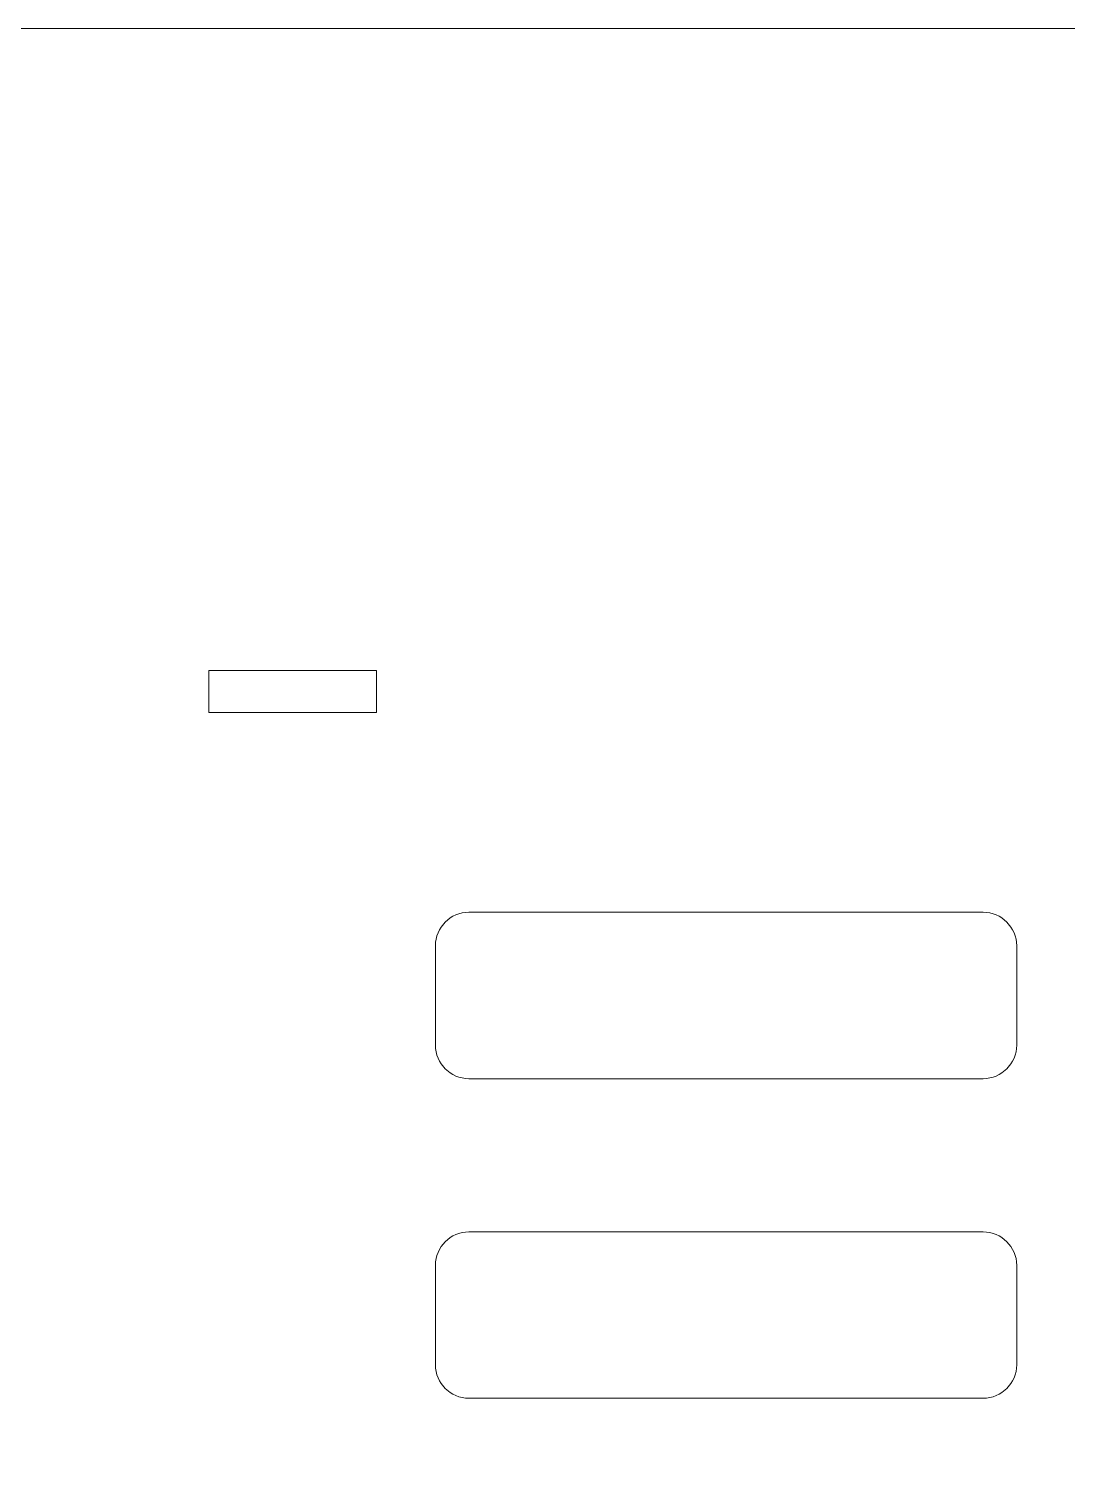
# Model space of a CAD drawing. Header units: millimetres. Extents: x -580 to 580, y -723 to 723.
# Drawn here: x 316.5 to 385, y -387.6 to -293.2 of the extents above; entities that cross this region are included whole.
import ezdxf

# ---------------------------------------------------------------- set-up
doc = ezdxf.new("R2010")
doc.units = ezdxf.units.MM
doc.header["$MEASUREMENT"] = 0
doc.layers.add('Camada 1', color=7, linetype='Continuous')

msp = doc.modelspace()

# ---------------------------------------------------------------- linework, layer by layer
at = {"layer": 'Camada 1', "color": 250, "lineweight": 9}
msp.add_open_spline([(460.6941, -481.9719), (460.6941, -481.9719), (278.4324, -481.9719), (278.4324, -481.9719), (278.4324, -481.9719), (278.4324, -481.9719), (278.4324, -459.8335), (278.4324, -459.8335), (278.4324, -459.8335), (278.4324, -459.8335), (275.6671, -459.8335), (275.6671, -459.8335), (275.6671, -459.8335), (275.6671, -459.8335), (275.6671, -481.9719), (275.6671, -481.9719), (275.6671, -481.9719), (275.6671, -481.9719), (93.405, -481.9719), (93.405, -481.9719), (93.405, -481.9719), (93.405, -481.9719), (92.9798, -481.961), (92.9798, -481.961), (92.9798, -481.961), (92.9798, -481.961), (92.5599, -481.9288), (92.5599, -481.9288), (92.5599, -481.9288), (92.5599, -481.9288), (92.146, -481.8758), (92.146, -481.8758), (92.146, -481.8758), (92.146, -481.8758), (91.7385, -481.8025), (91.7385, -481.8025), (91.7385, -481.8025), (91.7385, -481.8025), (90.945, -481.5971), (90.945, -481.5971), (90.945, -481.5971), (90.945, -481.5971), (90.1838, -481.3172), (90.1838, -481.3172), (90.1838, -481.3172), (90.1838, -481.3172), (89.459, -480.9667), (89.459, -480.9667), (89.459, -480.9667), (89.459, -480.9667), (88.775, -480.55), (88.775, -480.55), (88.775, -480.55), (88.775, -480.55), (88.1358, -480.0713), (88.1358, -480.0713), (88.1358, -480.0713), (88.1358, -480.0713), (87.546, -479.5348), (87.546, -479.5348), (87.546, -479.5348), (87.546, -479.5348), (87.0095, -478.945), (87.0095, -478.945), (87.0095, -478.945), (87.0095, -478.945), (86.5308, -478.3058), (86.5308, -478.3058), (86.5308, -478.3058), (86.5308, -478.3058), (86.1141, -477.6218), (86.1141, -477.6218), (86.1141, -477.6218), (86.1141, -477.6218), (85.7636, -476.897), (85.7636, -476.897), (85.7636, -476.897), (85.7636, -476.897), (85.4836, -476.1358), (85.4836, -476.1358), (85.4836, -476.1358), (85.4836, -476.1358), (85.2783, -475.3423), (85.2783, -475.3423), (85.2783, -475.3423), (85.2783, -475.3423), (85.205, -474.9347), (85.205, -474.9347), (85.205, -474.9347), (85.205, -474.9347), (85.152, -474.5209), (85.152, -474.5209), (85.152, -474.5209), (85.152, -474.5209), (85.1198, -474.101), (85.1198, -474.101), (85.1198, -474.101), (85.1198, -474.101), (85.109, -473.6758), (85.109, -473.6758), (85.109, -473.6758), (85.109, -473.6758), (85.109, -455.8586), (85.109, -455.8586), (85.109, -455.8586), (85.109, -455.8586), (74.1394, -455.8586), (74.1394, -455.8586), (74.1394, -455.8586), (74.1394, -455.8586), (74.1394, -433.7358), (74.1394, -433.7358), (74.1394, -433.7358), (74.1394, -433.7358), (85.109, -433.7358), (85.109, -433.7358), (85.109, -433.7358), (85.109, -433.7358), (85.109, -355.4376), (85.109, -355.4376), (85.109, -355.4376), (85.109, -355.4376), (74.1394, -355.4376), (74.1394, -355.4376), (74.1394, -355.4376), (74.1394, -355.4376), (74.1394, -333.3148), (74.1394, -333.3148), (74.1394, -333.3148), (74.1394, -333.3148), (85.109, -333.3148), (85.109, -333.3148), (85.109, -333.3148), (85.109, -333.3148), (85.109, -301.4978), (85.109, -301.4978), (85.109, -301.4978), (85.109, -301.4978), (85.1198, -301.0725), (85.1198, -301.0725), (85.1198, -301.0725), (85.1198, -301.0725), (85.152, -300.6527), (85.152, -300.6527), (85.152, -300.6527), (85.152, -300.6527), (85.205, -300.2387), (85.205, -300.2387), (85.205, -300.2387), (85.205, -300.2387), (85.2783, -299.8313), (85.2783, -299.8313), (85.2783, -299.8313), (85.2783, -299.8313), (85.4836, -299.0378), (85.4836, -299.0378), (85.4836, -299.0378), (85.4836, -299.0378), (85.7636, -298.2765), (85.7636, -298.2765), (85.7636, -298.2765), (85.7636, -298.2765), (86.1141, -297.5518), (86.1141, -297.5518), (86.1141, -297.5518), (86.1141, -297.5518), (86.5308, -296.8677), (86.5308, -296.8677), (86.5308, -296.8677), (86.5308, -296.8677), (87.0095, -296.2286), (87.0095, -296.2286), (87.0095, -296.2286), (87.0095, -296.2286), (87.546, -295.6386), (87.546, -295.6386), (87.546, -295.6386), (87.546, -295.6386), (88.1358, -295.1023), (88.1358, -295.1023), (88.1358, -295.1023), (88.1358, -295.1023), (88.775, -294.6236), (88.775, -294.6236), (88.775, -294.6236), (88.775, -294.6236), (89.459, -294.2068), (89.459, -294.2068), (89.459, -294.2068), (89.459, -294.2068), (90.1838, -293.8563), (90.1838, -293.8563), (90.1838, -293.8563), (90.1838, -293.8563), (90.945, -293.5763), (90.945, -293.5763), (90.945, -293.5763), (90.945, -293.5763), (91.7385, -293.3711), (91.7385, -293.3711), (91.7385, -293.3711), (91.7385, -293.3711), (92.146, -293.2978), (92.146, -293.2978), (92.146, -293.2978), (92.146, -293.2978), (92.5599, -293.2448), (92.5599, -293.2448), (92.5599, -293.2448), (92.5599, -293.2448), (92.9798, -293.2125), (92.9798, -293.2125), (92.9798, -293.2125), (92.9798, -293.2125), (93.405, -293.2017), (93.405, -293.2017), (93.405, -293.2017), (93.405, -293.2017), (460.6941, -293.2017), (460.6941, -293.2017), (460.6941, -293.2017), (460.6941, -293.2017), (461.1194, -293.2125), (461.1194, -293.2125), (461.1194, -293.2125), (461.1194, -293.2125), (461.5392, -293.2448), (461.5392, -293.2448), (461.5392, -293.2448), (461.5392, -293.2448), (461.9531, -293.2978), (461.9531, -293.2978), (461.9531, -293.2978), (461.9531, -293.2978), (462.3606, -293.3711), (462.3606, -293.3711), (462.3606, -293.3711), (462.3606, -293.3711), (463.154, -293.5763), (463.154, -293.5763), (463.154, -293.5763), (463.154, -293.5763), (463.9153, -293.8563), (463.9153, -293.8563), (463.9153, -293.8563), (463.9153, -293.8563), (464.6401, -294.2068), (464.6401, -294.2068), (464.6401, -294.2068), (464.6401, -294.2068), (465.3242, -294.6236), (465.3242, -294.6236), (465.3242, -294.6236), (465.3242, -294.6236), (465.9633, -295.1023), (465.9633, -295.1023), (465.9633, -295.1023), (465.9633, -295.1023), (466.5532, -295.6386), (466.5532, -295.6386), (466.5532, -295.6386), (466.5532, -295.6386), (467.0896, -296.2286), (467.0896, -296.2286), (467.0896, -296.2286), (467.0896, -296.2286), (467.5684, -296.8677), (467.5684, -296.8677), (467.5684, -296.8677), (467.5684, -296.8677), (467.985, -297.5518), (467.985, -297.5518), (467.985, -297.5518), (467.985, -297.5518), (468.3356, -298.2765), (468.3356, -298.2765), (468.3356, -298.2765), (468.3356, -298.2765), (468.6155, -299.0378), (468.6155, -299.0378), (468.6155, -299.0378), (468.6155, -299.0378), (468.8208, -299.8313), (468.8208, -299.8313), (468.8208, -299.8313), (468.8208, -299.8313), (468.8941, -300.2387), (468.8941, -300.2387), (468.8941, -300.2387), (468.8941, -300.2387), (468.9471, -300.6527), (468.9471, -300.6527), (468.9471, -300.6527), (468.9471, -300.6527), (468.9793, -301.0725), (468.9793, -301.0725), (468.9793, -301.0725), (468.9793, -301.0725), (468.9901, -301.4978), (468.9901, -301.4978), (468.9901, -301.4978), (468.9901, -301.4978), (468.9901, -333.3148), (468.9901, -333.3148), (468.9901, -333.3148), (468.9901, -333.3148), (482.8169, -333.3148), (482.8169, -333.3148), (482.8169, -333.3148), (482.8169, -333.3148), (482.8169, -355.4376), (482.8169, -355.4376), (482.8169, -355.4376), (482.8169, -355.4376), (475.0794, -355.4376), (475.0794, -355.4376), (475.0794, -355.4376), (475.0794, -355.4376), (475.0794, -344.3751), (475.0794, -344.3751), (475.0794, -344.3751), (475.0794, -344.3751), (472.3141, -344.3751), (472.3141, -344.3751), (472.3141, -344.3751), (472.3141, -344.3751), (472.3141, -355.4376), (472.3141, -355.4376), (472.3141, -355.4376), (472.3141, -355.4376), (468.9901, -355.4376), (468.9901, -355.4376), (468.9901, -355.4376), (468.9901, -355.4376), (468.9901, -433.7358), (468.9901, -433.7358), (468.9901, -433.7358), (468.9901, -433.7358), (482.8169, -433.7358), (482.8169, -433.7358), (482.8169, -433.7358), (482.8169, -433.7358), (482.8169, -455.8586), (482.8169, -455.8586), (482.8169, -455.8586), (482.8169, -455.8586), (475.0794, -455.8586), (475.0794, -455.8586), (475.0794, -455.8586), (475.0794, -455.8586), (475.0794, -444.7956), (475.0794, -444.7956), (475.0794, -444.7956), (475.0794, -444.7956), (472.3141, -444.7956), (472.3141, -444.7956), (472.3141, -444.7956), (472.3141, -444.7956), (472.3141, -455.8586), (472.3141, -455.8586), (472.3141, -455.8586), (472.3141, -455.8586), (468.9901, -455.8586), (468.9901, -455.8586), (468.9901, -455.8586), (468.9901, -455.8586), (468.9901, -473.6758), (468.9901, -473.6758), (468.9901, -473.6758), (468.9901, -473.6758), (468.9793, -474.101), (468.9793, -474.101), (468.9793, -474.101), (468.9793, -474.101), (468.9471, -474.5209), (468.9471, -474.5209), (468.9471, -474.5209), (468.9471, -474.5209), (468.8941, -474.9347), (468.8941, -474.9347), (468.8941, -474.9347), (468.8941, -474.9347), (468.8208, -475.3423), (468.8208, -475.3423), (468.8208, -475.3423), (468.8208, -475.3423), (468.6155, -476.1358), (468.6155, -476.1358), (468.6155, -476.1358), (468.6155, -476.1358), (468.3356, -476.897), (468.3356, -476.897), (468.3356, -476.897), (468.3356, -476.897), (467.985, -477.6218), (467.985, -477.6218), (467.985, -477.6218), (467.985, -477.6218), (467.5684, -478.3058), (467.5684, -478.3058), (467.5684, -478.3058), (467.5684, -478.3058), (467.0896, -478.945), (467.0896, -478.945), (467.0896, -478.945), (467.0896, -478.945), (466.5532, -479.5348), (466.5532, -479.5348), (466.5532, -479.5348), (466.5532, -479.5348), (465.9633, -480.0713), (465.9633, -480.0713), (465.9633, -480.0713), (465.9633, -480.0713), (465.3242, -480.55), (465.3242, -480.55), (465.3242, -480.55), (465.3242, -480.55), (464.6401, -480.9667), (464.6401, -480.9667), (464.6401, -480.9667), (464.6401, -480.9667), (463.9153, -481.3172), (463.9153, -481.3172), (463.9153, -481.3172), (463.9153, -481.3172), (463.154, -481.5971), (463.154, -481.5971), (463.154, -481.5971), (463.154, -481.5971), (462.3606, -481.8025), (462.3606, -481.8025), (462.3606, -481.8025), (462.3606, -481.8025), (461.9531, -481.8758), (461.9531, -481.8758), (461.9531, -481.8758), (461.9531, -481.8758), (461.5392, -481.9288), (461.5392, -481.9288), (461.5392, -481.9288), (461.5392, -481.9288), (461.1194, -481.961), (461.1194, -481.961), (461.1194, -481.961), (461.1194, -481.961), (460.6941, -481.9719), (460.6941, -481.9719), (460.6941, -481.9719), (460.6941, -481.9719), (460.6941, -481.9719), (460.6941, -481.9719)], degree=3, knots=[0, 0, 0, 0, 0.0087719, 0.0087719, 0.0087719, 0.0087719, 0.0175439, 0.0175439, 0.0175439, 0.0175439, 0.0263158, 0.0263158, 0.0263158, 0.0263158, 0.0350877, 0.0350877, 0.0350877, 0.0350877, 0.0438596, 0.0438596, 0.0438596, 0.0438596, 0.0526316, 0.0526316, 0.0526316, 0.0526316, 0.0614035, 0.0614035, 0.0614035, 0.0614035, 0.0701754, 0.0701754, 0.0701754, 0.0701754, 0.0789474, 0.0789474, 0.0789474, 0.0789474, 0.0877193, 0.0877193, 0.0877193, 0.0877193, 0.0964912, 0.0964912, 0.0964912, 0.0964912, 0.1052632, 0.1052632, 0.1052632, 0.1052632, 0.1140351, 0.1140351, 0.1140351, 0.1140351, 0.122807, 0.122807, 0.122807, 0.122807, 0.1315789, 0.1315789, 0.1315789, 0.1315789, 0.1403509, 0.1403509, 0.1403509, 0.1403509, 0.1491228, 0.1491228, 0.1491228, 0.1491228, 0.1578947, 0.1578947, 0.1578947, 0.1578947, 0.1666667, 0.1666667, 0.1666667, 0.1666667, 0.1754386, 0.1754386, 0.1754386, 0.1754386, 0.1842105, 0.1842105, 0.1842105, 0.1842105, 0.1929825, 0.1929825, 0.1929825, 0.1929825, 0.2017544, 0.2017544, 0.2017544, 0.2017544, 0.2105263, 0.2105263, 0.2105263, 0.2105263, 0.2192982, 0.2192982, 0.2192982, 0.2192982, 0.2280702, 0.2280702, 0.2280702, 0.2280702, 0.2368421, 0.2368421, 0.2368421, 0.2368421, 0.245614, 0.245614, 0.245614, 0.245614, 0.254386, 0.254386, 0.254386, 0.254386, 0.2631579, 0.2631579, 0.2631579, 0.2631579, 0.2719298, 0.2719298, 0.2719298, 0.2719298, 0.2807018, 0.2807018, 0.2807018, 0.2807018, 0.2894737, 0.2894737, 0.2894737, 0.2894737, 0.2982456, 0.2982456, 0.2982456, 0.2982456, 0.3070175, 0.3070175, 0.3070175, 0.3070175, 0.3157895, 0.3157895, 0.3157895, 0.3157895, 0.3245614, 0.3245614, 0.3245614, 0.3245614, 0.3333333, 0.3333333, 0.3333333, 0.3333333, 0.3421053, 0.3421053, 0.3421053, 0.3421053, 0.3508772, 0.3508772, 0.3508772, 0.3508772, 0.3596491, 0.3596491, 0.3596491, 0.3596491, 0.3684211, 0.3684211, 0.3684211, 0.3684211, 0.377193, 0.377193, 0.377193, 0.377193, 0.3859649, 0.3859649, 0.3859649, 0.3859649, 0.3947368, 0.3947368, 0.3947368, 0.3947368, 0.4035088, 0.4035088, 0.4035088, 0.4035088, 0.4122807, 0.4122807, 0.4122807, 0.4122807, 0.4210526, 0.4210526, 0.4210526, 0.4210526, 0.4298246, 0.4298246, 0.4298246, 0.4298246, 0.4385965, 0.4385965, 0.4385965, 0.4385965, 0.4473684, 0.4473684, 0.4473684, 0.4473684, 0.4561404, 0.4561404, 0.4561404, 0.4561404, 0.4649123, 0.4649123, 0.4649123, 0.4649123, 0.4736842, 0.4736842, 0.4736842, 0.4736842, 0.4824561, 0.4824561, 0.4824561, 0.4824561, 0.4912281, 0.4912281, 0.4912281, 0.4912281, 0.5, 0.5, 0.5, 0.5, 0.5087719, 0.5087719, 0.5087719, 0.5087719, 0.5175439, 0.5175439, 0.5175439, 0.5175439, 0.5263158, 0.5263158, 0.5263158, 0.5263158, 0.5350877, 0.5350877, 0.5350877, 0.5350877, 0.5438596, 0.5438596, 0.5438596, 0.5438596, 0.5526316, 0.5526316, 0.5526316, 0.5526316, 0.5614035, 0.5614035, 0.5614035, 0.5614035, 0.5701754, 0.5701754, 0.5701754, 0.5701754, 0.5789474, 0.5789474, 0.5789474, 0.5789474, 0.5877193, 0.5877193, 0.5877193, 0.5877193, 0.5964912, 0.5964912, 0.5964912, 0.5964912, 0.6052632, 0.6052632, 0.6052632, 0.6052632, 0.6140351, 0.6140351, 0.6140351, 0.6140351, 0.622807, 0.622807, 0.622807, 0.622807, 0.6315789, 0.6315789, 0.6315789, 0.6315789, 0.6403509, 0.6403509, 0.6403509, 0.6403509, 0.6491228, 0.6491228, 0.6491228, 0.6491228, 0.6578947, 0.6578947, 0.6578947, 0.6578947, 0.6666667, 0.6666667, 0.6666667, 0.6666667, 0.6754386, 0.6754386, 0.6754386, 0.6754386, 0.6842105, 0.6842105, 0.6842105, 0.6842105, 0.6929825, 0.6929825, 0.6929825, 0.6929825, 0.7017544, 0.7017544, 0.7017544, 0.7017544, 0.7105263, 0.7105263, 0.7105263, 0.7105263, 0.7192982, 0.7192982, 0.7192982, 0.7192982, 0.7280702, 0.7280702, 0.7280702, 0.7280702, 0.7368421, 0.7368421, 0.7368421, 0.7368421, 0.745614, 0.745614, 0.745614, 0.745614, 0.754386, 0.754386, 0.754386, 0.754386, 0.7631579, 0.7631579, 0.7631579, 0.7631579, 0.7719298, 0.7719298, 0.7719298, 0.7719298, 0.7807018, 0.7807018, 0.7807018, 0.7807018, 0.7894737, 0.7894737, 0.7894737, 0.7894737, 0.7982456, 0.7982456, 0.7982456, 0.7982456, 0.8070175, 0.8070175, 0.8070175, 0.8070175, 0.8157895, 0.8157895, 0.8157895, 0.8157895, 0.8245614, 0.8245614, 0.8245614, 0.8245614, 0.8333333, 0.8333333, 0.8333333, 0.8333333, 0.8421053, 0.8421053, 0.8421053, 0.8421053, 0.8508772, 0.8508772, 0.8508772, 0.8508772, 0.8596491, 0.8596491, 0.8596491, 0.8596491, 0.8684211, 0.8684211, 0.8684211, 0.8684211, 0.877193, 0.877193, 0.877193, 0.877193, 0.8859649, 0.8859649, 0.8859649, 0.8859649, 0.8947368, 0.8947368, 0.8947368, 0.8947368, 0.9035088, 0.9035088, 0.9035088, 0.9035088, 0.9122807, 0.9122807, 0.9122807, 0.9122807, 0.9210526, 0.9210526, 0.9210526, 0.9210526, 0.9298246, 0.9298246, 0.9298246, 0.9298246, 0.9385965, 0.9385965, 0.9385965, 0.9385965, 0.9473684, 0.9473684, 0.9473684, 0.9473684, 0.9561404, 0.9561404, 0.9561404, 0.9561404, 0.9649123, 0.9649123, 0.9649123, 0.9649123, 0.9736842, 0.9736842, 0.9736842, 0.9736842, 0.9824561, 0.9824561, 0.9824561, 0.9824561, 1, 1, 1, 1], dxfattribs=at)
at = {"layer": 'Camada 1', "color": 240, "lineweight": 9}
for points, knots in [([(339.4804, -335.5122), (339.4804, -335.5122), (339.4804, -338.2775), (339.4804, -338.2775), (339.4804, -338.2775), (339.4804, -338.2775), (328.419, -338.2775), (328.419, -338.2775), (328.419, -338.2775), (328.419, -338.2775), (328.419, -335.5122), (328.419, -335.5122), (328.419, -335.5122), (328.419, -335.5122), (339.4804, -335.5122), (339.4804, -335.5122), (339.4804, -335.5122), (339.4804, -335.5122), (339.4804, -335.5122), (339.4804, -335.5122)], [0, 0, 0, 0, 0.1666667, 0.1666667, 0.1666667, 0.1666667, 0.3333333, 0.3333333, 0.3333333, 0.3333333, 0.5, 0.5, 0.5, 0.5, 0.6666667, 0.6666667, 0.6666667, 0.6666667, 1, 1, 1, 1]), ([(345.5725, -351.4489), (345.5725, -351.4489), (379.4873, -351.4489), (379.4873, -351.4489), (379.4873, -351.4489), (379.4873, -351.4489), (379.7126, -351.4603), (379.7126, -351.4603), (379.7126, -351.4603), (379.7126, -351.4603), (379.9317, -351.4941), (379.9317, -351.4941), (379.9317, -351.4941), (379.9317, -351.4941), (380.1433, -351.5487), (380.1433, -351.5487), (380.1433, -351.5487), (380.1433, -351.5487), (380.3463, -351.6235), (380.3463, -351.6235), (380.3463, -351.6235), (380.3463, -351.6235), (380.5396, -351.7169), (380.5396, -351.7169), (380.5396, -351.7169), (380.5396, -351.7169), (380.722, -351.828), (380.722, -351.828), (380.722, -351.828), (380.722, -351.828), (381.0497, -352.0987), (381.0497, -352.0987), (381.0497, -352.0987), (381.0497, -352.0987), (381.3205, -352.4264), (381.3205, -352.4264), (381.3205, -352.4264), (381.3205, -352.4264), (381.4315, -352.6089), (381.4315, -352.6089), (381.4315, -352.6089), (381.4315, -352.6089), (381.5251, -352.8022), (381.5251, -352.8022), (381.5251, -352.8022), (381.5251, -352.8022), (381.5998, -353.0051), (381.5998, -353.0051), (381.5998, -353.0051), (381.5998, -353.0051), (381.6544, -353.2168), (381.6544, -353.2168), (381.6544, -353.2168), (381.6544, -353.2168), (381.6882, -353.4358), (381.6882, -353.4358), (381.6882, -353.4358), (381.6882, -353.4358), (381.6996, -353.6612), (381.6996, -353.6612), (381.6996, -353.6612), (381.6996, -353.6612), (381.6996, -360.2117), (381.6996, -360.2117), (381.6996, -360.2117), (381.6996, -360.2117), (381.6882, -360.4371), (381.6882, -360.4371), (381.6882, -360.4371), (381.6882, -360.4371), (381.6544, -360.6561), (381.6544, -360.6561), (381.6544, -360.6561), (381.6544, -360.6561), (381.5998, -360.8677), (381.5998, -360.8677), (381.5998, -360.8677), (381.5998, -360.8677), (381.5251, -361.0707), (381.5251, -361.0707), (381.5251, -361.0707), (381.5251, -361.0707), (381.4315, -361.264), (381.4315, -361.264), (381.4315, -361.264), (381.4315, -361.264), (381.3205, -361.4464), (381.3205, -361.4464), (381.3205, -361.4464), (381.3205, -361.4464), (381.0497, -361.7742), (381.0497, -361.7742), (381.0497, -361.7742), (381.0497, -361.7742), (380.722, -362.0449), (380.722, -362.0449), (380.722, -362.0449), (380.722, -362.0449), (380.5396, -362.156), (380.5396, -362.156), (380.5396, -362.156), (380.5396, -362.156), (380.3463, -362.2494), (380.3463, -362.2494), (380.3463, -362.2494), (380.3463, -362.2494), (380.1433, -362.3241), (380.1433, -362.3241), (380.1433, -362.3241), (380.1433, -362.3241), (379.9317, -362.3788), (379.9317, -362.3788), (379.9317, -362.3788), (379.9317, -362.3788), (379.7126, -362.4125), (379.7126, -362.4125), (379.7126, -362.4125), (379.7126, -362.4125), (379.4873, -362.424), (379.4873, -362.424), (379.4873, -362.424), (379.4873, -362.424), (345.5725, -362.424), (345.5725, -362.424), (345.5725, -362.424), (345.5725, -362.424), (345.3471, -362.4125), (345.3471, -362.4125), (345.3471, -362.4125), (345.3471, -362.4125), (345.1281, -362.3788), (345.1281, -362.3788), (345.1281, -362.3788), (345.1281, -362.3788), (344.9165, -362.3241), (344.9165, -362.3241), (344.9165, -362.3241), (344.9165, -362.3241), (344.7136, -362.2494), (344.7136, -362.2494), (344.7136, -362.2494), (344.7136, -362.2494), (344.5203, -362.156), (344.5203, -362.156), (344.5203, -362.156), (344.5203, -362.156), (344.3378, -362.0449), (344.3378, -362.0449), (344.3378, -362.0449), (344.3378, -362.0449), (344.01, -361.7742), (344.01, -361.7742), (344.01, -361.7742), (344.01, -361.7742), (343.7394, -361.4464), (343.7394, -361.4464), (343.7394, -361.4464), (343.7394, -361.4464), (343.6282, -361.264), (343.6282, -361.264), (343.6282, -361.264), (343.6282, -361.264), (343.5348, -361.0707), (343.5348, -361.0707), (343.5348, -361.0707), (343.5348, -361.0707), (343.4601, -360.8677), (343.4601, -360.8677), (343.4601, -360.8677), (343.4601, -360.8677), (343.4054, -360.6561), (343.4054, -360.6561), (343.4054, -360.6561), (343.4054, -360.6561), (343.3716, -360.4371), (343.3716, -360.4371), (343.3716, -360.4371), (343.3716, -360.4371), (343.3602, -360.2117), (343.3602, -360.2117), (343.3602, -360.2117), (343.3602, -360.2117), (343.3602, -353.6612), (343.3602, -353.6612), (343.3602, -353.6612), (343.3602, -353.6612), (343.3716, -353.4358), (343.3716, -353.4358), (343.3716, -353.4358), (343.3716, -353.4358), (343.4054, -353.2168), (343.4054, -353.2168), (343.4054, -353.2168), (343.4054, -353.2168), (343.4601, -353.0051), (343.4601, -353.0051), (343.4601, -353.0051), (343.4601, -353.0051), (343.5348, -352.8022), (343.5348, -352.8022), (343.5348, -352.8022), (343.5348, -352.8022), (343.6282, -352.6089), (343.6282, -352.6089), (343.6282, -352.6089), (343.6282, -352.6089), (343.7394, -352.4264), (343.7394, -352.4264), (343.7394, -352.4264), (343.7394, -352.4264), (344.01, -352.0987), (344.01, -352.0987), (344.01, -352.0987), (344.01, -352.0987), (344.3378, -351.828), (344.3378, -351.828), (344.3378, -351.828), (344.3378, -351.828), (344.5203, -351.7169), (344.5203, -351.7169), (344.5203, -351.7169), (344.5203, -351.7169), (344.7136, -351.6235), (344.7136, -351.6235), (344.7136, -351.6235), (344.7136, -351.6235), (344.9165, -351.5487), (344.9165, -351.5487), (344.9165, -351.5487), (344.9165, -351.5487), (345.1281, -351.4941), (345.1281, -351.4941), (345.1281, -351.4941), (345.1281, -351.4941), (345.3471, -351.4603), (345.3471, -351.4603), (345.3471, -351.4603), (345.3471, -351.4603), (345.5725, -351.4489), (345.5725, -351.4489), (345.5725, -351.4489), (345.5725, -351.4489), (345.5725, -351.4489), (345.5725, -351.4489)], [0, 0, 0, 0, 0.016129, 0.016129, 0.016129, 0.016129, 0.0322581, 0.0322581, 0.0322581, 0.0322581, 0.0483871, 0.0483871, 0.0483871, 0.0483871, 0.0645161, 0.0645161, 0.0645161, 0.0645161, 0.0806452, 0.0806452, 0.0806452, 0.0806452, 0.0967742, 0.0967742, 0.0967742, 0.0967742, 0.1129032, 0.1129032, 0.1129032, 0.1129032, 0.1290323, 0.1290323, 0.1290323, 0.1290323, 0.1451613, 0.1451613, 0.1451613, 0.1451613, 0.1612903, 0.1612903, 0.1612903, 0.1612903, 0.1774194, 0.1774194, 0.1774194, 0.1774194, 0.1935484, 0.1935484, 0.1935484, 0.1935484, 0.2096774, 0.2096774, 0.2096774, 0.2096774, 0.2258065, 0.2258065, 0.2258065, 0.2258065, 0.2419355, 0.2419355, 0.2419355, 0.2419355, 0.2580645, 0.2580645, 0.2580645, 0.2580645, 0.2741935, 0.2741935, 0.2741935, 0.2741935, 0.2903226, 0.2903226, 0.2903226, 0.2903226, 0.3064516, 0.3064516, 0.3064516, 0.3064516, 0.3225806, 0.3225806, 0.3225806, 0.3225806, 0.3387097, 0.3387097, 0.3387097, 0.3387097, 0.3548387, 0.3548387, 0.3548387, 0.3548387, 0.3709677, 0.3709677, 0.3709677, 0.3709677, 0.3870968, 0.3870968, 0.3870968, 0.3870968, 0.4032258, 0.4032258, 0.4032258, 0.4032258, 0.4193548, 0.4193548, 0.4193548, 0.4193548, 0.4354839, 0.4354839, 0.4354839, 0.4354839, 0.4516129, 0.4516129, 0.4516129, 0.4516129, 0.4677419, 0.4677419, 0.4677419, 0.4677419, 0.483871, 0.483871, 0.483871, 0.483871, 0.5, 0.5, 0.5, 0.5, 0.516129, 0.516129, 0.516129, 0.516129, 0.5322581, 0.5322581, 0.5322581, 0.5322581, 0.5483871, 0.5483871, 0.5483871, 0.5483871, 0.5645161, 0.5645161, 0.5645161, 0.5645161, 0.5806452, 0.5806452, 0.5806452, 0.5806452, 0.5967742, 0.5967742, 0.5967742, 0.5967742, 0.6129032, 0.6129032, 0.6129032, 0.6129032, 0.6290323, 0.6290323, 0.6290323, 0.6290323, 0.6451613, 0.6451613, 0.6451613, 0.6451613, 0.6612903, 0.6612903, 0.6612903, 0.6612903, 0.6774194, 0.6774194, 0.6774194, 0.6774194, 0.6935484, 0.6935484, 0.6935484, 0.6935484, 0.7096774, 0.7096774, 0.7096774, 0.7096774, 0.7258065, 0.7258065, 0.7258065, 0.7258065, 0.7419355, 0.7419355, 0.7419355, 0.7419355, 0.7580645, 0.7580645, 0.7580645, 0.7580645, 0.7741935, 0.7741935, 0.7741935, 0.7741935, 0.7903226, 0.7903226, 0.7903226, 0.7903226, 0.8064516, 0.8064516, 0.8064516, 0.8064516, 0.8225806, 0.8225806, 0.8225806, 0.8225806, 0.8387097, 0.8387097, 0.8387097, 0.8387097, 0.8548387, 0.8548387, 0.8548387, 0.8548387, 0.8709677, 0.8709677, 0.8709677, 0.8709677, 0.8870968, 0.8870968, 0.8870968, 0.8870968, 0.9032258, 0.9032258, 0.9032258, 0.9032258, 0.9193548, 0.9193548, 0.9193548, 0.9193548, 0.9354839, 0.9354839, 0.9354839, 0.9354839, 0.9516129, 0.9516129, 0.9516129, 0.9516129, 0.9677419, 0.9677419, 0.9677419, 0.9677419, 1, 1, 1, 1]), ([(345.5725, -372.5209), (345.5725, -372.5209), (379.4873, -372.5209), (379.4873, -372.5209), (379.4873, -372.5209), (379.4873, -372.5209), (379.7126, -372.5323), (379.7126, -372.5323), (379.7126, -372.5323), (379.7126, -372.5323), (379.9317, -372.566), (379.9317, -372.566), (379.9317, -372.566), (379.9317, -372.566), (380.1433, -372.6207), (380.1433, -372.6207), (380.1433, -372.6207), (380.1433, -372.6207), (380.3463, -372.6955), (380.3463, -372.6955), (380.3463, -372.6955), (380.3463, -372.6955), (380.5396, -372.7889), (380.5396, -372.7889), (380.5396, -372.7889), (380.5396, -372.7889), (380.722, -372.9), (380.722, -372.9), (380.722, -372.9), (380.722, -372.9), (381.0497, -373.1706), (381.0497, -373.1706), (381.0497, -373.1706), (381.0497, -373.1706), (381.3205, -373.4983), (381.3205, -373.4983), (381.3205, -373.4983), (381.3205, -373.4983), (381.4315, -373.6808), (381.4315, -373.6808), (381.4315, -373.6808), (381.4315, -373.6808), (381.5251, -373.874), (381.5251, -373.874), (381.5251, -373.874), (381.5251, -373.874), (381.5998, -374.0771), (381.5998, -374.0771), (381.5998, -374.0771), (381.5998, -374.0771), (381.6544, -374.2888), (381.6544, -374.2888), (381.6544, -374.2888), (381.6544, -374.2888), (381.6882, -374.5078), (381.6882, -374.5078), (381.6882, -374.5078), (381.6882, -374.5078), (381.6996, -374.7332), (381.6996, -374.7332), (381.6996, -374.7332), (381.6996, -374.7332), (381.6996, -381.2837), (381.6996, -381.2837), (381.6996, -381.2837), (381.6996, -381.2837), (381.6882, -381.5091), (381.6882, -381.5091), (381.6882, -381.5091), (381.6882, -381.5091), (381.6544, -381.728), (381.6544, -381.728), (381.6544, -381.728), (381.6544, -381.728), (381.5998, -381.9397), (381.5998, -381.9397), (381.5998, -381.9397), (381.5998, -381.9397), (381.5251, -382.1427), (381.5251, -382.1427), (381.5251, -382.1427), (381.5251, -382.1427), (381.4315, -382.3358), (381.4315, -382.3358), (381.4315, -382.3358), (381.4315, -382.3358), (381.3205, -382.5184), (381.3205, -382.5184), (381.3205, -382.5184), (381.3205, -382.5184), (381.0497, -382.8461), (381.0497, -382.8461), (381.0497, -382.8461), (381.0497, -382.8461), (380.722, -383.1169), (380.722, -383.1169), (380.722, -383.1169), (380.722, -383.1169), (380.5396, -383.2279), (380.5396, -383.2279), (380.5396, -383.2279), (380.5396, -383.2279), (380.3463, -383.3214), (380.3463, -383.3214), (380.3463, -383.3214), (380.3463, -383.3214), (380.1433, -383.3961), (380.1433, -383.3961), (380.1433, -383.3961), (380.1433, -383.3961), (379.9317, -383.4508), (379.9317, -383.4508), (379.9317, -383.4508), (379.9317, -383.4508), (379.7126, -383.4845), (379.7126, -383.4845), (379.7126, -383.4845), (379.7126, -383.4845), (379.4873, -383.496), (379.4873, -383.496), (379.4873, -383.496), (379.4873, -383.496), (345.5725, -383.496), (345.5725, -383.496), (345.5725, -383.496), (345.5725, -383.496), (345.3471, -383.4845), (345.3471, -383.4845), (345.3471, -383.4845), (345.3471, -383.4845), (345.1281, -383.4508), (345.1281, -383.4508), (345.1281, -383.4508), (345.1281, -383.4508), (344.9165, -383.3961), (344.9165, -383.3961), (344.9165, -383.3961), (344.9165, -383.3961), (344.7136, -383.3214), (344.7136, -383.3214), (344.7136, -383.3214), (344.7136, -383.3214), (344.5203, -383.2279), (344.5203, -383.2279), (344.5203, -383.2279), (344.5203, -383.2279), (344.3378, -383.1169), (344.3378, -383.1169), (344.3378, -383.1169), (344.3378, -383.1169), (344.01, -382.8461), (344.01, -382.8461), (344.01, -382.8461), (344.01, -382.8461), (343.7394, -382.5184), (343.7394, -382.5184), (343.7394, -382.5184), (343.7394, -382.5184), (343.6282, -382.3358), (343.6282, -382.3358), (343.6282, -382.3358), (343.6282, -382.3358), (343.5348, -382.1427), (343.5348, -382.1427), (343.5348, -382.1427), (343.5348, -382.1427), (343.4601, -381.9397), (343.4601, -381.9397), (343.4601, -381.9397), (343.4601, -381.9397), (343.4054, -381.728), (343.4054, -381.728), (343.4054, -381.728), (343.4054, -381.728), (343.3716, -381.5091), (343.3716, -381.5091), (343.3716, -381.5091), (343.3716, -381.5091), (343.3602, -381.2837), (343.3602, -381.2837), (343.3602, -381.2837), (343.3602, -381.2837), (343.3602, -374.7332), (343.3602, -374.7332), (343.3602, -374.7332), (343.3602, -374.7332), (343.3716, -374.5078), (343.3716, -374.5078), (343.3716, -374.5078), (343.3716, -374.5078), (343.4054, -374.2888), (343.4054, -374.2888), (343.4054, -374.2888), (343.4054, -374.2888), (343.4601, -374.0771), (343.4601, -374.0771), (343.4601, -374.0771), (343.4601, -374.0771), (343.5348, -373.874), (343.5348, -373.874), (343.5348, -373.874), (343.5348, -373.874), (343.6282, -373.6808), (343.6282, -373.6808), (343.6282, -373.6808), (343.6282, -373.6808), (343.7394, -373.4983), (343.7394, -373.4983), (343.7394, -373.4983), (343.7394, -373.4983), (344.01, -373.1706), (344.01, -373.1706), (344.01, -373.1706), (344.01, -373.1706), (344.3378, -372.9), (344.3378, -372.9), (344.3378, -372.9), (344.3378, -372.9), (344.5203, -372.7889), (344.5203, -372.7889), (344.5203, -372.7889), (344.5203, -372.7889), (344.7136, -372.6955), (344.7136, -372.6955), (344.7136, -372.6955), (344.7136, -372.6955), (344.9165, -372.6207), (344.9165, -372.6207), (344.9165, -372.6207), (344.9165, -372.6207), (345.1281, -372.566), (345.1281, -372.566), (345.1281, -372.566), (345.1281, -372.566), (345.3471, -372.5323), (345.3471, -372.5323), (345.3471, -372.5323), (345.3471, -372.5323), (345.5725, -372.5209), (345.5725, -372.5209), (345.5725, -372.5209), (345.5725, -372.5209), (345.5725, -372.5209), (345.5725, -372.5209)], [0, 0, 0, 0, 0.016129, 0.016129, 0.016129, 0.016129, 0.0322581, 0.0322581, 0.0322581, 0.0322581, 0.0483871, 0.0483871, 0.0483871, 0.0483871, 0.0645161, 0.0645161, 0.0645161, 0.0645161, 0.0806452, 0.0806452, 0.0806452, 0.0806452, 0.0967742, 0.0967742, 0.0967742, 0.0967742, 0.1129032, 0.1129032, 0.1129032, 0.1129032, 0.1290323, 0.1290323, 0.1290323, 0.1290323, 0.1451613, 0.1451613, 0.1451613, 0.1451613, 0.1612903, 0.1612903, 0.1612903, 0.1612903, 0.1774194, 0.1774194, 0.1774194, 0.1774194, 0.1935484, 0.1935484, 0.1935484, 0.1935484, 0.2096774, 0.2096774, 0.2096774, 0.2096774, 0.2258065, 0.2258065, 0.2258065, 0.2258065, 0.2419355, 0.2419355, 0.2419355, 0.2419355, 0.2580645, 0.2580645, 0.2580645, 0.2580645, 0.2741935, 0.2741935, 0.2741935, 0.2741935, 0.2903226, 0.2903226, 0.2903226, 0.2903226, 0.3064516, 0.3064516, 0.3064516, 0.3064516, 0.3225806, 0.3225806, 0.3225806, 0.3225806, 0.3387097, 0.3387097, 0.3387097, 0.3387097, 0.3548387, 0.3548387, 0.3548387, 0.3548387, 0.3709677, 0.3709677, 0.3709677, 0.3709677, 0.3870968, 0.3870968, 0.3870968, 0.3870968, 0.4032258, 0.4032258, 0.4032258, 0.4032258, 0.4193548, 0.4193548, 0.4193548, 0.4193548, 0.4354839, 0.4354839, 0.4354839, 0.4354839, 0.4516129, 0.4516129, 0.4516129, 0.4516129, 0.4677419, 0.4677419, 0.4677419, 0.4677419, 0.483871, 0.483871, 0.483871, 0.483871, 0.5, 0.5, 0.5, 0.5, 0.516129, 0.516129, 0.516129, 0.516129, 0.5322581, 0.5322581, 0.5322581, 0.5322581, 0.5483871, 0.5483871, 0.5483871, 0.5483871, 0.5645161, 0.5645161, 0.5645161, 0.5645161, 0.5806452, 0.5806452, 0.5806452, 0.5806452, 0.5967742, 0.5967742, 0.5967742, 0.5967742, 0.6129032, 0.6129032, 0.6129032, 0.6129032, 0.6290323, 0.6290323, 0.6290323, 0.6290323, 0.6451613, 0.6451613, 0.6451613, 0.6451613, 0.6612903, 0.6612903, 0.6612903, 0.6612903, 0.6774194, 0.6774194, 0.6774194, 0.6774194, 0.6935484, 0.6935484, 0.6935484, 0.6935484, 0.7096774, 0.7096774, 0.7096774, 0.7096774, 0.7258065, 0.7258065, 0.7258065, 0.7258065, 0.7419355, 0.7419355, 0.7419355, 0.7419355, 0.7580645, 0.7580645, 0.7580645, 0.7580645, 0.7741935, 0.7741935, 0.7741935, 0.7741935, 0.7903226, 0.7903226, 0.7903226, 0.7903226, 0.8064516, 0.8064516, 0.8064516, 0.8064516, 0.8225806, 0.8225806, 0.8225806, 0.8225806, 0.8387097, 0.8387097, 0.8387097, 0.8387097, 0.8548387, 0.8548387, 0.8548387, 0.8548387, 0.8709677, 0.8709677, 0.8709677, 0.8709677, 0.8870968, 0.8870968, 0.8870968, 0.8870968, 0.9032258, 0.9032258, 0.9032258, 0.9032258, 0.9193548, 0.9193548, 0.9193548, 0.9193548, 0.9354839, 0.9354839, 0.9354839, 0.9354839, 0.9516129, 0.9516129, 0.9516129, 0.9516129, 0.9677419, 0.9677419, 0.9677419, 0.9677419, 1, 1, 1, 1])]:
    msp.add_open_spline(points, degree=3, knots=knots, dxfattribs=at)

doc.saveas('drawing.dxf')
